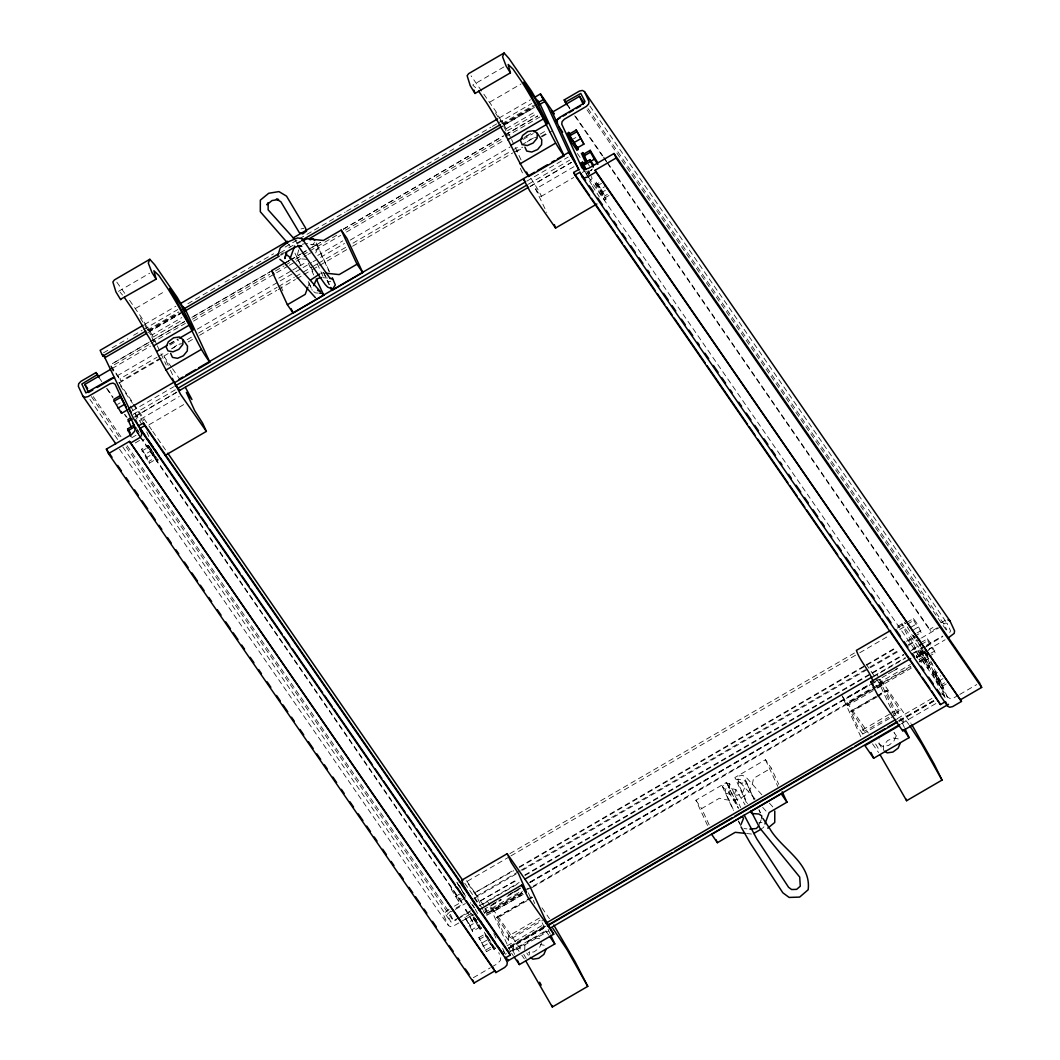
<?xml version="1.0" encoding="UTF-8"?>
<svg xmlns="http://www.w3.org/2000/svg" width="1060" height="1060" viewBox="0 0 1060 1060"><rect width="100%" height="100%" fill="white"/><g stroke="black" fill="none" stroke-linecap="round" stroke-linejoin="round"><path stroke-width="0.75" stroke-dasharray="5 3.75" d="M529.271 954.928L529.39 951.668M879.005 743.762L882.662 746.399L888.452 745.551L893.673 741.642L895.872 736.475L894.03 732.487L898.509 738.966L893.474 738.012L887.617 740.542L883.669 745.379L883.47 750.255L879.005 743.762L879.19 738.899M140.781 419.15L179.233 396.519M573.99 166.659L535.565 189.038L546.761 212.411M729.651 783.671L729.32 787.461L724.801 789.197L722.363 786.467L725.358 783.062L729.651 783.671L740.701 807.601M142.968 439.94L142.835 440.788L144.239 439.211M158.218 459.47L156.827 461.047L152.945 452.355M470.627 903.372L470.746 902.537M591.162 169.759L591.043 170.594L592.434 169.017M481.518 927.659L480.127 929.236L478.484 924.558L472.429 914.369M595.058 182.903L596.7 187.567L604.73 200.234L606.121 198.644L601.365 189.462L596.316 182.161L595.058 182.903L600.106 190.204L604.73 200.234M596.316 182.161L597.959 186.838L606.002 199.492M484.433 932.164L486.076 936.828L492.145 947.017L494.119 949.495L495.51 947.918M494.119 949.495L489.481 939.465M927.646 663.003L921.59 652.814L919.616 650.35L918.357 651.092L920 655.756L926.056 665.945L928.03 668.409L929.421 666.833M919.616 650.35L921.259 655.027L929.289 667.681M928.03 668.409L926.387 663.745L918.357 651.092M932.336 671.351L933.979 676.015L942.009 688.669L943.413 687.092L938.643 677.91L933.608 670.609L932.336 671.351L937.385 678.652L942.009 688.669M933.476 671.457L933.608 670.609M735.892 789.528L734.832 793.238L730.366 794.762L728.671 791.979L732.089 788.746L735.892 789.528L745.061 804.858M308.354 285.816L309.414 282.967M298.655 249.948L296.88 256.957L300.987 265.861M759.344 824.388L761.159 819.764M539.474 918.026L508.296 936.179L508.522 940.299L542.534 920.491M889.486 714.201L862.562 729.889L862.8 734.01L889.724 718.322M894.401 713.923L900.072 710.624L897.992 709.259L898.217 713.38L891.142 717.501M315.708 252.929L317.549 248.411L316.98 245.257L305.77 243.442M707.537 825.462L695.89 800.247L726.511 782.426L727.756 784.241L725.305 790.27L725.875 793.423L734.09 811.231M541.607 942.764L539.394 947.931L534.174 951.853L528.383 952.688M918.874 659.611L924.572 656.299L901.941 623.85L905.982 632.568L913.336 643.91L921.299 662.314L916.37 655.239L917.721 658.777M535.565 189.038C551.16 211.51 531.497 178.053 530 177.365M314.502 242.568L312.501 244.833L309.639 244.436M762.498 828.363L763.915 826.8M927.672 651.012L929.872 648.654L945.096 639.789M949.72 632.529L950.568 630.899L947.044 623.267L945.361 623.108L942.724 624.645M485.228 908.499L487.825 913.349L485.811 908.844M172.82 348.223L178.04 344.301L182.386 343.665M527.098 141.921L532.319 137.999L536.665 137.376M117.461 404.43L120.085 402.893M131.692 437.793L138.264 433.951L135.203 428.346M135.256 442.947L140.503 439.874M141.576 449.175L145.127 454.316L151.699 450.474L155.528 457.483L155.807 459.364L149.235 463.207L141.576 449.175L148.148 445.319L149.924 447.903M141.855 451.043L148.426 447.201L148.148 445.319M145.684 458.052L152.256 454.21L155.807 459.364M149.235 463.207L148.97 461.339L155.528 457.483M465.419 897.913L458.848 901.769L451.467 889.605L456.714 886.531M455.296 896.614L460.543 893.54M458.848 901.769L458.569 899.887L461.193 898.35M479.398 918.172L472.839 922.028L465.446 909.864L470.706 906.777M474.999 918.662L479.107 927.54L472.535 931.396L464.876 917.364L471.448 913.508L473.224 916.078M465.154 919.232L473.224 914.568M464.876 917.364L468.427 922.505L475.185 918.609M468.984 926.241L475.556 922.399L479.107 927.54M472.535 931.396L472.257 929.527L478.828 925.671M478.868 937.61L485.427 933.767L492.82 945.931L493.099 947.799L486.527 951.655L478.868 937.61L486.527 951.655M479.147 939.491L485.705 935.635L485.427 933.767M482.419 942.764L488.991 938.921M482.976 946.5L489.534 942.658L493.099 947.799M486.249 949.773L492.82 945.931M118.481 291.368L149.659 273.215M503.924 66.926L472.747 85.078L476.815 88.762M135.587 308.407L165.347 291.076M489.852 102.105L521.03 83.952M144.451 324.519L175.907 306.207M498.995 118.071L530.437 99.759M103.522 352.821L110.677 348.66M112.108 347.826L127.823 338.67M133.547 335.331L142.119 330.349M143.55 329.514L177.868 309.533M187.872 303.703L219.327 285.392M225.038 282.066L239.335 273.732M240.766 272.897L255.062 264.576M256.493 263.741L273.639 253.751M285.087 247.099L297.953 239.6M299.37 238.778L327.964 222.123M329.395 221.288L345.123 212.132M346.554 211.298L380.858 191.317M386.582 187.991L400.879 179.67M402.31 178.835L418.037 169.679M419.455 168.845L453.773 148.864M459.483 145.538L490.939 127.226M492.37 126.392L496.663 123.901M498.094 123.066L531.669 103.509M147.287 330.216L178.743 311.905M280.238 252.797L287.392 248.636M288.81 247.802L300.258 241.15M501.817 123.768L533.273 105.457M129.572 300.311L141.695 317.868L148.824 330.389L178.583 313.071M297.383 243.694L301.173 241.481M537.102 104.291L503.089 124.099L495.961 111.565L471.064 75.83M149.049 330.985L180.505 312.594M280.569 254.4L283.431 252.651M503.579 124.537L533.604 106.967M148.824 330.389L149.553 331.449L183.565 311.653M533.591 107.828L503.831 125.159L501.923 120.827L510.933 138.078M147.764 332.707L180.65 313.561M280.714 255.288L283.577 253.631M503.725 125.424L534.465 107.537M156.668 344.367L152.044 334.933L181.803 317.616M506.309 128.644L536.068 111.313M153.249 336.987L183.009 319.656M507.528 130.685L537.288 113.367M286.703 261.846L289.446 260.243M184.665 321.524L111.764 363.977L184.665 321.617M191.82 317.364L270.446 271.572L191.807 317.444M286.173 262.416L289.022 260.76M290.453 259.925L300.457 254.095M301.888 253.26L307.612 249.935M309.043 249.1L320.478 242.435L309.03 249.193M343.347 229.119L503.46 135.892M504.891 135.057L537.778 115.911L504.891 135.137M286.16 262.509L289.022 260.839M290.453 260.005L300.457 254.188M301.888 253.353L307.599 250.027M343.347 229.212L503.46 135.971M113.089 371.159L111.022 366.68L149.619 344.195M151.05 343.36L185.354 323.393M192.509 319.232L269.704 274.275M275.415 270.949L284 265.954M285.431 265.119L289.711 262.615M295.435 259.289L308.301 251.803M309.732 250.968L338.325 234.313M345.467 230.152L504.149 137.747M505.58 136.912L539.898 116.945M111.976 368.589L150.586 346.103M193.477 321.127L287.843 266.179M289.274 265.344L294.998 262.019M296.429 261.184L306.433 255.354M307.864 254.519L340.75 235.373M346.474 232.034L505.183 139.615M278.767 278.144L291.288 270.843M292.679 270.035L298.257 266.802M299.649 265.981L306.605 261.939M317.735 255.447L342.791 240.858M169.322 344.01L177.828 339.054M526.436 136.064L530.689 133.586M169.746 343.891L178.252 338.935M524.024 137.588L531.113 133.467M117.143 375.836L154.323 354.186M170.05 345.03L178.623 340.035M197.213 329.209L278.714 281.748M280.145 280.913L294.441 272.592M295.873 271.757L301.583 268.432M303.014 267.597L311.6 262.602M313.031 261.767L344.487 243.456M350.197 240.117L510.337 146.863M523.203 139.377L533.22 133.547M168.143 353.616L120.972 381.083L119.926 378.831L157.092 357.193M158.523 356.359L165.678 352.198M171.389 348.873L179.975 343.877M187.117 339.717L192.84 336.378M198.551 333.052L277.177 287.273M278.608 286.438L294.335 277.283M295.767 276.448L311.494 267.292M312.925 266.457L317.205 263.953M318.636 263.132L345.798 247.311M352.953 243.151L511.635 150.745M513.067 149.91L520.208 145.75M521.639 144.915L534.505 137.429M540.229 134.09L547.371 129.929M188.163 341.956L193.874 338.63M199.598 335.291L276.793 290.347M278.224 289.512L295.369 279.522M296.8 278.687L302.524 275.361M303.955 274.527L311.097 270.366M312.528 269.531L318.252 266.206M319.683 265.371L346.845 249.55M352.556 246.225L512.669 152.984M514.1 152.163L522.673 147.168M541.262 136.343L548.404 132.182M161.398 358.412L118.694 383.283L132.474 403.25M516.299 151.752L523.415 147.605M541.925 136.833L551.889 131.029M132.155 410.949L173.615 386.807M526.727 181.194L568.173 157.052M175.284 389.815L133.467 414.089L136.978 418.978M528.383 184.202L569.843 160.06M135.415 416.209L176.874 392.067M529.974 186.441L571.433 162.299M134.209 417.123L176.914 392.253M530.398 186.427L571.671 162.379M149.102 424.742L184.678 404.019M541.011 196.524L573.751 177.47M582.284 172.489L585.133 170.832M897.674 626.341L901.941 623.85M509.913 853.618L854.453 653M897.33 628.024L905.916 623.028M509.529 856.705L466.638 881.668L476.589 896.084L482.803 909.546M510.96 855.87L858.348 653.583M859.779 652.748L889.79 635.271M899.794 629.441L906.949 625.281M466.506 880.728L474.853 892.706L513.451 870.233M519.175 866.908L865.132 665.455M866.563 664.62L896.588 647.143M906.591 641.313L915.164 636.318M474.853 892.706L513.742 870.737M519.453 867.411L865.41 665.958M866.841 665.124L896.866 647.647M908.301 640.982L915.442 636.822M449.095 909.241L444.246 913.15L443.901 915.681L448.459 925.565L450.513 926.705L453.494 926.042L472.879 914.767M454.382 906.154L461.63 901.941L140.238 436.495M937.424 627.732L930.812 631.575L929.779 629.335L935.702 625.89M940.988 622.803L944.963 620.497M450.765 911.123L447.267 914.29L450.792 921.922L452.474 922.081L456.582 919.696M456.052 908.036L462.663 904.18L461.63 901.941M476.589 896.084L519.48 871.108M520.897 870.273L868.286 667.986M869.717 667.151L899.741 649.674M908.314 644.679L916.9 639.683M459.086 917.483L453.362 920.809L449.639 912.726L453.918 910.235M455.35 909.4L465.367 903.571M473.939 898.575L516.829 873.599M522.553 870.26L900.019 650.456M908.606 645.46L920.04 638.809M921.471 637.974L941.492 626.314M475.132 893.209L480.458 900.814L517.625 879.164M524.766 875.003L870.724 673.55M872.155 672.716L903.61 654.404M912.183 649.409L920.769 644.414M480.458 900.814L517.903 879.667M525.044 875.507L871.002 674.054M872.433 673.219L903.888 654.908M911.03 650.747L921.047 644.917M460.517 916.648L470.521 910.818M479.107 905.823L519.135 882.503M873.731 676.028L905.187 657.703M912.342 653.543L925.208 646.057M926.639 645.222L942.366 636.066M482.446 904.458L520.102 882.543M872.724 677.207L905.598 658.061M914.184 653.066L922.756 648.071M457.96 918.887L470.296 911.706M926.413 646.11L942.87 636.53M530.026 881.96L868.829 684.667M915.999 657.2L924.943 652.642L916.357 657.637M492.37 904.326L500.956 899.331M508.098 895.17L520.963 887.684M529.549 882.688L872.645 682.905M874.076 682.07L878.568 679.447M888.373 673.736L896.946 668.754M916.966 657.094L925.539 652.099M484.632 909.043L487.494 907.373M510.682 951.96L489.521 906.181L500.863 899.569M510.787 893.792L520.698 888.015M530.371 882.397L869.306 685.025M882.053 677.618L887.776 674.292M893.487 670.967L899.211 667.628M491.363 905.664L501.274 899.887M506.945 896.588L521.122 888.333M860.853 736.806L843.8 699.878L869.717 685.343M871.135 684.521L879.641 679.566M484.261 912.687L521.268 891.142M894.216 715.699L879.018 682.812L910.341 664.58M523.229 894.388L493.47 911.719L492.741 908.884L522.5 891.553M523.918 890.731L528.172 888.253L528.9 891.089M873.254 690.563L847.748 705.417L847.006 702.581L871.108 688.563M872.526 687.728L882.437 681.964L911.057 723.384M487.441 912.792L521.745 892.812M527.469 889.486L531.749 886.995M533.18 886.16L874.858 687.198M876.275 686.363L910.593 666.395M919.166 661.4L927.752 656.405L926.003 653.079M487.825 913.349L522.13 893.368M532.133 887.551L910.977 666.939M919.55 661.957L928.136 656.962M490.793 906.644L492.741 910.659L522.5 893.328M842.7 696.566L847.006 704.357L882.437 683.74L883.165 684.787L874.672 689.742M486.686 915.389L522.262 894.667M877.176 688.006L911.335 668.105M746.505 802.778L734.858 777.563L765.479 759.728L771.229 768.063L778.769 784.374M508.522 940.299L503.672 933.423L496.292 917.496L526.051 900.165M527.469 899.331L531.722 896.866L534.73 903.584M862.8 734.01L857.951 727.133L850.557 711.194L876.063 696.34M877.481 695.519L885.988 690.563L886.995 691.12L878.488 696.076M527.045 900.722L497.286 918.053L497.193 917.297L525.535 900.801M526.952 899.98L532.624 896.667M877.071 696.897L851.564 711.75L851.471 711.008L875.56 696.976M876.978 696.155L886.889 690.378L900.072 710.624M528.463 899.9L532.716 897.422L532.041 897.012M709.18 824.892L701.64 808.581L719.462 798.206C736.528 803.665 751.156 797.266 753.408 778.438L771.229 768.063M890.904 713.38L897.992 709.259M508.296 936.179L510.377 937.543L540.136 920.212M862.562 729.889L864.642 731.254L888.744 717.222M507.13 945.812L542.866 924.996M897.409 718.547L933.144 697.745M514.696 954.411L510.668 945.719L544.681 925.91M513.265 945.122L545.86 926.135M898.721 720.667L902.961 718.19M508.88 947.799L546.046 926.149M899.145 720.535L933.462 700.554M508.853 948.369L546.033 926.678M899.132 721.105L933.674 700.951M508.972 948.647L545.98 927.089M899.463 721.264L935.053 700.541M503.156 951.125L505.328 954.265L546.774 930.124M901.318 723.675L937.053 702.86M512.099 951.138L546.112 931.329L541.329 920.994M510.668 945.719L514.325 950.992L548.338 931.197M473.369 977.691L490.329 967.806M491.734 966.985L497.392 963.699L500.32 960.546L500.797 957.154L498.717 952.662M958.386 695.254L954.146 697.719L950.171 698.593L947.428 697.082L587.505 175.841M959.803 694.433L976.763 684.561M573.195 139.032L575.818 137.508M587.439 172.396L594.024 168.593M608.93 195.517L604.982 197.809L601.417 192.655L597.31 183.777L599.947 182.24M597.588 185.646L601.537 183.353M597.31 183.777L600.874 188.919L604.823 186.626M601.417 192.655L605.366 190.376M604.982 197.809L604.703 195.928L608.652 193.649M906.923 622.326L913.508 618.523L917.059 623.664L921.167 632.555L915.893 635.602M907.201 624.207L913.786 620.392L913.508 618.523M910.474 627.48L917.059 623.664M913.667 629.693L917.615 627.401L921.167 632.555M916.94 632.966L920.888 630.687M920.915 642.585L927.5 638.783L931.051 643.923L935.158 652.814L929.885 655.862M921.18 644.467L927.765 640.651L927.5 638.783M924.466 647.74L931.051 643.923M932.217 663.706L928.269 665.998L924.717 660.844L920.61 651.953L923.247 650.429M920.888 653.834L924.837 651.542M928.971 649.184L931.594 647.66L935.158 652.814M920.61 651.953L924.161 657.107L928.11 654.815M930.932 653.225L934.88 650.933M924.717 660.844L928.666 658.565M928.269 665.998L927.99 664.116L931.939 661.837M946.209 683.965L942.26 686.257L938.71 681.103L934.602 672.212L937.239 670.688M934.88 674.094L937.504 672.557M934.602 672.212L938.153 677.366L940.79 675.843M938.71 681.103L943.97 678.055M942.26 686.257L941.982 684.376L945.931 682.097M327.686 282.172L330.773 281.231M302.219 244.29L304.591 243.72M320.729 273.401L322.889 272.884M301.04 228.92L304.021 228.258M758.721 822.878L762.021 822.335M306.738 259.302L299.741 258.772L296.88 256.957M318.305 293.103L315.509 292.891L312.647 291.076M323.022 277.68L327.447 278.065M743.974 828.589L746.929 828.854M746.611 833.518L751.5 834.034M539.752 938.776L534.73 937.822L528.874 940.353L524.912 945.189L524.726 950.065L528.304 955.245M540.467 944.553L544.231 945.255M850.557 711.194L851.564 711.75M725.875 793.423L737.071 795.238L740.622 794.39L742.981 791.807L746.001 784.108L745.975 781.723L743.1 779.908L736.117 779.378L734.858 777.563M496.292 917.496L497.286 918.053M898.217 713.38L893.381 706.503L885.988 690.563M761.848 794.762L746.677 777.921L742.676 775.31L737.892 776.158L738.462 784.016L747.512 803.506M769.441 803.175L773.774 807.985M755.171 799.041L741.218 783.552L737.601 781.18L742.212 783.446L745.352 779.815L754.177 799.531L745.975 781.723M762.697 807.375L766.99 812.146M851.471 711.008L864.642 731.254M497.193 917.297L510.377 937.543M120.045 292.11L122.536 295.064M847.006 702.581L868.299 732.99M492.741 908.884L521.348 950.303M913.627 635.589L915.601 638.054M914.343 638.783L904.538 622.299M943.281 687.94L935.251 675.273M158.099 460.305L150.056 447.651M156.827 461.047L147.618 445.836M456.767 882.278L464.797 894.931M481.386 928.494L473.356 915.84M480.127 929.236L470.322 912.74M495.378 948.753L491.098 942.658M116.799 282.119L124.908 293.567M294.057 238.738L297.502 243.456M288.611 244.158L290.506 246.768M140.794 418.899L142.623 421.403M908.844 724.483L907.029 721.953A37.511 3.206 59.8 0 0 902.935 720.005L904.021 724.073L900.377 718.786L904.392 727.491M872.512 743.855L878.568 752.534M519.135 951.416L517.333 948.885A37.511 3.206 59.8 0 0 513.239 946.924L514.325 950.992M589.93 106.106L946.103 621.902M587.995 108.584L944.354 624.645L946.832 630.038M587.028 109.856L912.355 580.986M913.296 582.351L947.137 631.362M567.975 105.377L569.843 108.093M575.487 116.269L602.742 155.727M603.683 157.092L606.492 161.173M607.433 162.538L929.779 629.335M567.126 104.9L569.949 108.981M574.639 115.778L602.835 156.615M603.776 157.98L606.598 162.061M607.539 163.412L930.812 631.575M925.022 651.476L927.685 655.332M577.382 153.514L580.138 157.503M581.861 167.679L586.564 174.476M495.431 112.864L501.526 122.629M866.153 664.183L879.018 682.812M847.006 704.357L847.748 705.417M695.89 800.247L701.64 808.581M140.278 317.907L150.732 334.854M171.601 367.409L164.247 356.756L169.772 368.721M172.515 368.734L178.954 378.062M542.005 907.85L549.451 918.662M546.112 931.329L548.722 935.119M487.507 901.517L490.29 905.545M492.741 910.659L493.47 911.719M110.955 365.833L119.926 378.831M480.736 901.318L485.029 907.532M111.022 366.68L120.972 381.083M118.919 382.421L133.017 402.826M133.944 404.191L151.805 430.042M152.746 431.407L166.844 451.825M464.744 883.245L480.723 906.379M133.401 404.575L143.802 420.489M474.151 898.045L477.822 903.372M511.556 953.218L513.292 955.749M130.155 406.007L140.49 420.979M457.761 883.881L464.373 894.64M471.74 904.14L474.403 907.996M107.338 388.861L112.983 397.036M125.199 414.725L127.081 417.441M136.475 431.062L139.297 435.143M98.978 377.506L101.8 381.587M106.503 388.384L113.076 397.911M124.351 414.248L126.233 416.964M136.568 431.937L139.39 436.018M140.331 437.382L462.663 904.18M93.28 396.652L121.476 437.502M127.12 445.677L449.639 912.726M91.372 396.572L120.509 438.774M126.153 446.949L453.362 920.809M89.928 399.328L118.124 440.152M122.814 446.962L450.792 921.922M119.541 449.228L448.459 925.565M592.315 185.884L599.35 196.908M521.851 955.206L524.303 958.823M942.181 693.492L946.183 699.057M941.717 692.75L945.626 697.864L925.287 653.834M588.035 163.77L589.559 166.181M586.962 171.932L589.267 175.549M588.764 177.497L584.206 169.984M472.72 905.001L474.257 907.426M463.419 892.772L465.724 896.402M149.129 446.18L151.434 449.811M140.861 438.323L134.805 428.134M728.671 791.979L738.542 808.475M875.626 744.014L879.654 750.838M523.773 954.397L526.197 958.492M503.752 126.418L507.939 134.7M589.466 180.823L591.599 184.612M588.128 170.554L589.612 173.231M586.856 171.283L588.353 173.959M294.958 253.141L301.557 267.014M461.908 890.228L457.893 882.384M487.348 936.099L490.343 941.452M142.013 424.676L134.726 413.347L135.786 416.752M136.077 427.392L139.059 432.745M927.765 640.651L931.594 647.66M913.786 620.392L917.615 627.401M938.153 677.366L941.982 684.376M924.161 657.107L927.99 664.116M600.874 188.919L604.703 195.928M588.406 171.468L589.943 174.277M475.291 909.294L477.596 913.495M485.705 935.635L489.534 942.658M475.556 922.399L471.448 913.508M454.74 892.878L458.569 899.887M468.427 922.505L472.257 929.527M148.426 447.201L152.256 454.21M137.707 430.214L139.244 433.023M145.127 454.316L148.97 461.339M924.042 650.84L924.863 652.43M882.437 683.74L879.986 678.625M585.16 171.574L588.234 178.186M146.704 431.937L149.155 437.224M758.96 809.827L760.325 812.768M930.786 661.056L947.428 697.082M926.678 654.378L928.322 659.042L919.113 643.831M917.589 641.181L939.769 689.172M913.283 635.39L914.462 637.948M877.203 674.597L878.488 677.366M879.23 679.248L897.648 719.13M841.772 695.228L844.21 700.196M591.255 176.477L592.129 178.398L590.738 179.975L589.095 175.298M511.622 139.549L522.54 163.187M520.354 168.355L523.812 175.827M765.479 759.728L777.815 786.427M759 809.906L760.365 812.874M727.756 784.241L738.727 807.972M726.511 782.426L738.158 807.64M738.886 821.606L740.953 826.058M722.363 786.467L733.454 810.489M738.303 820.996L739.694 823.991M316.171 242.886L329.607 271.93M316.98 245.257L329.315 271.956M323.883 272.579L329.368 284.438M323.313 272.248L330.852 288.558M317.231 263.741L324.161 278.74M310.739 267.054L314.157 274.474M309.215 283.656L311.958 289.592M280.807 286.372L282.861 290.824M548.113 929.435L550.127 933.78M528.37 892.931L531.775 900.311M484.976 910.235L488.368 917.562M502.612 948.395L505.328 954.265M483.294 910.593L484.672 913.574M493.867 933.489L497.074 940.419M170.461 370.218L173.217 376.194M157.344 345.851L166.221 365.051M152.044 334.933L147.645 327.129L149.553 331.449M151.699 336.722L154.985 343.837M308.288 263.145L313.72 274.977M308.221 281.51L312.223 290.215M883.165 684.787L882.437 681.964M472.839 922.028L465.168 907.983L465.446 909.864M451.189 887.737L451.467 889.605M886.889 690.378L886.995 691.12M922.849 649.263L922.915 652.708"/><path stroke-width="1.5" d="M774.78 811.085L774.754 822.467L767.771 828.178M124.311 297.383L132.235 308.977A37.511 3.206 59.8 0 1 147.446 334.986C157.331 350.489 163.081 368.178 174.41 382.779L209.84 362.149C198.511 347.548 192.761 329.859 182.877 314.356A37.511 3.206 59.8 0 0 167.666 288.36L158.801 275.415L153.899 270.737L156.138 279.125L120.721 299.198M478.59 91.094L486.513 102.688A37.511 3.206 59.8 0 1 501.725 128.697C511.596 144.186 517.346 161.888 528.688 176.477L564.106 155.846C552.777 141.258 547.026 123.556 537.142 108.067A37.511 3.206 59.8 0 0 521.931 82.057L513.067 69.125L508.177 64.448L510.417 72.835L474.986 93.466L473.979 90.14M183.022 339.611L182.823 344.474L178.875 349.31L173.019 351.841L167.997 350.886L166.142 346.898L168.355 341.731L173.575 337.822L179.365 336.974L183.022 339.611L187.501 346.09L187.302 350.953L183.353 355.789L177.497 358.32L172.462 357.379L170.62 353.377M537.288 133.308L537.102 138.184L533.154 143.02L527.297 145.551L522.262 144.597L520.42 140.609L522.62 135.441L527.84 131.519L533.63 130.685L537.288 133.308L541.766 139.787L541.581 144.663L537.632 149.5L531.762 152.03L526.74 151.076L524.899 147.088M104.728 356.796L105.271 357.578M119.475 393.83L126.405 407.477M133.162 423.457L134.805 428.134M567.378 133.017L572.016 143.034L577.051 150.348L577.183 149.5M581.37 153.276L585.995 163.293M581.066 162.644L584.206 169.984M277.879 255.314L280.238 247.921L288.81 241.548L297.635 237.957L302.06 238.619L330.137 278.528M286.677 252.757L284.822 258.56L285.882 254.122L289.791 257.249L320.504 291.738L317.536 290.281M289.976 258.825L294.693 245.999M307.837 287.233L305.214 294.362L287.392 304.737L293.143 313.071L323.764 295.236L316.224 278.926M764.962 823.951L769.163 812.556L786.984 802.168L782.187 791.793M313.813 285.604L315.628 280.993L317.987 278.409L321.538 277.548M741.072 824.388L743.524 818.36L742.265 816.531L711.644 834.366L717.395 842.7L735.229 832.312L744.981 833.346M546.072 949.256L543.873 954.411L538.652 958.333L532.862 959.181L530.424 957.418M900.351 742.954L898.151 748.121L892.931 752.043L887.127 752.878L884.689 751.129M505.315 957.14L508.19 960.704L553.744 934.191L544.999 919.046L529.814 886.16L507.183 853.724L511.212 862.442L518.578 873.771L526.542 892.176L521.613 885.113L478.908 909.97M209.84 362.149L185.858 310.527L183.075 306.499L184.983 310.819L177.113 297.237L154.747 264.828L149.818 259.289L148.294 263.065L151.911 272.407L156.138 279.125M564.106 155.846L540.123 104.238L537.341 100.197L539.249 104.529L531.391 90.935L509.012 58.538L504.096 53L502.572 56.763L506.176 66.117L510.417 72.835M310.461 280.118L319.471 274.129M758.748 825.926L756.389 828.509L749.884 829.106M557.348 123.305L557.282 119.859L559.481 117.501L584.153 103.125L585.001 101.495L580.787 93.479L565.245 102.171L567.126 104.9M120.469 395.433L113.897 399.289L114.175 401.157L121.555 413.32L128.127 409.478M114.175 401.157L120.747 397.315L124.576 404.324L118.004 408.166M130.512 417.998L127.889 419.548L131.228 427.021M128.167 421.416L132.102 419.111M130.936 436.402L127.597 428.916L134.156 425.06M127.862 430.784L134.434 426.942M149.818 259.289L114.4 279.919L112.864 281.973L115.951 291.937L120.721 299.755M504.096 53L468.666 73.63L467.129 75.671L470.216 85.635L474.986 93.466M145.856 331.051L102.966 356.027L101.747 353.974L100.143 350.33L143.02 325.354M180.2 303.703L287.419 241.269M293.13 237.944L497.564 118.905M534.73 97.255L540.454 93.929L553.956 113.341M183.022 309.401L278.806 253.631M301.676 240.315L500.399 124.603M537.566 102.953L543.276 99.627L542.402 97.255L547.848 106.755L568.875 152.256L574.295 160.643L574.149 159.662M302.445 240.752L307.122 238.765L323.393 240.474L341.214 230.099L346.964 238.434L362.732 272.552L332.111 290.374L330.852 288.558M130.724 411.783L104.874 357.684L146.333 333.542M184.93 311.07L279.284 256.123M285.007 252.797L292.149 248.636M309.308 238.646L502.294 126.259M539.474 104.622L545.184 101.283M98.885 376.618L96.062 372.537L80.878 381.375L78.678 383.746L78.334 386.277L82.892 396.162L115.778 443.796M565.245 102.171L564.212 99.931L579.396 91.094L582.377 90.431L584.431 91.571L949.999 620.975L954.57 630.859L954.212 633.39L947.865 638.173M287.392 304.737L271.625 270.618L285.339 262.642M96.062 372.537L97.096 374.776L81.819 384.038L85.913 392.902L111.578 378.314L114.573 377.651M92.829 389.987L88.55 392.478L84.813 384.409L110.545 369.41M552.366 112.148L579.529 96.328L584.232 103.138M153.342 346.037L188.773 325.407M507.621 139.734L543.051 119.104M156.999 351.31L166.91 345.533M179.67 338.113L192.43 330.68M511.264 145.021L522.606 138.423M533.935 131.811L546.695 124.391M97.122 387.483L114.281 377.492M554.658 121.065L560.382 117.726M563.244 116.057L566.106 114.4M568.968 112.731L573.248 110.24M576.11 108.57L580.403 106.066M165.704 370.165L201.135 349.535M519.983 163.876L555.4 143.246M341.214 230.099L356.981 264.218L339.16 274.593L326.135 273.228M128.565 408.656L174.304 382.011M178.597 379.52L182.89 377.016M185.752 375.359L195.756 369.529M198.618 367.86L534.558 172.237M537.42 170.567L547.424 164.737M551.717 162.246L554.579 160.577M557.441 158.921L568.875 152.256M175.046 385.986L525.296 182.028M178.133 388.145L526.952 185.023M179.723 390.398L528.542 187.275M157.198 453.15L138.396 425.934L143.458 422.98L509.025 952.383L510.271 955.087L505.209 958.028L507.289 962.52L506.932 965.064L504.732 967.422L495.881 972.576L129.479 441.384L108.478 453.614L474.045 983.017L495.046 970.788L495.881 972.576M584.431 91.571L589.002 101.455L588.644 103.986L586.445 106.358L564.304 119.25L562.105 121.608L561.747 124.153L581.861 167.679L584.603 169.189L588.578 168.315L614.018 153.501L616.099 158.019L595.097 170.249L961.486 701.442L952.635 706.609L949.654 707.258L947.6 706.119L945.52 701.627L940.458 704.582L574.891 175.178L573.645 172.475L578.707 169.534L551.332 110.28L554.035 114.215M130.314 443.173L139.165 438.018L141.364 435.647L141.722 433.116L139.642 428.624L144.703 425.683L143.458 422.98M574.891 175.178L579.952 172.223L585.597 180.399M108.478 453.614L106.384 449.109L131.824 434.295L134.752 431.142L135.23 427.75L115.116 384.224L113.062 383.084L110.081 383.746L87.927 396.639L84.946 397.301L82.892 396.162M595.097 170.249L595.919 172.038L587.068 177.206L584.087 177.855L582.033 176.715L579.952 172.223M165.082 455.429L206.369 431.393L202.645 423.192L194.709 410.697L186.348 392.385L191.953 399.541L185.381 387.377M525.27 181.697L523.786 179.644L529.841 191.105L555.572 228.046L596.859 204.01M507.183 853.724L461.643 880.25L463.962 885.948L475.065 904.71M890.559 630.488L856.4 650.376C860.018 661.678 869.862 670.516 873.241 682.256M524.859 879.177L872.301 676.863M948.501 704.317L902.643 730.83L877.375 694.406L870.83 681.765L910.686 658.551M545.728 923.34L895.978 719.382M548.908 924.492L671.841 852.903M674.703 851.233L691.862 841.242M694.724 839.573L731.89 817.936M734.752 816.266L851.975 748.015M854.837 746.346L871.982 736.356M874.844 734.686L884.848 728.856M887.71 727.2L896.296 722.204M547.463 925.883L897.701 721.939M551.067 927.619L899.887 724.51M898.96 725.862L864.96 745.67L873.652 758.271L909.082 737.641L905.068 728.935M960.665 699.653L981.666 687.423L979.586 682.918L614.018 153.501M514.166 957.008L519.387 964.56L554.817 943.943L550.789 935.238M753.647 833.518L761.226 829.106M525.932 961.235L552.326 1007L587.757 986.37L575.077 961.619L553.757 925.035M880.211 754.945L906.605 800.711L942.022 780.081L934.112 763.929L911.852 724.749M576.216 130.075L569.631 133.891L569.909 135.759L577.303 147.923L583.888 144.107L576.216 130.075L583.888 144.107M569.909 135.759L576.494 131.944M573.738 142.769L580.323 138.966M597.588 162.498L590.208 150.334L583.623 154.137L586.962 161.624M583.901 156.019L590.486 152.203L590.208 150.334M593.467 164.843L589.917 159.702L583.331 163.518L585.902 169.6M583.609 165.386L594.316 159.212L597.866 164.366M292.547 248.385L298.735 245.867L301.795 246.331L299 245.562M310.063 239.878L313.071 238.725L314.688 240.527M553.744 934.191L528.172 897.754L521.613 885.113M319.709 293.209L322.505 293.421L323.764 295.236M330.402 278.316L332.747 279.363M947.945 619.835L949.999 620.975M279.88 259.302L284.332 262.867L315.377 297.648M294.057 238.738L268.14 209.827L268.154 202.738L266.881 204.765L272.022 200.552L278.581 199.492L276.395 199.094L280.9 201.784L299.317 232.63L302.709 233.955L306.526 231.053L305.505 227.94L286.518 196.126L278.952 191.595L268.723 193.264L260.336 200.128L260.31 211.735L287.538 242.965M129.32 409.836L133.613 418.7L145.538 436.124M297.608 245.178L325.221 284.557L327.858 287.26L332.588 288.982L335.344 284.968L332.284 277.733M942.022 780.081L921.418 743.563L909.745 725.755M587.757 986.37L567.14 949.853L552.764 928.255M206.369 431.393L180.637 394.452L174.569 382.991L179.763 390.597L179.431 389.643M570.625 134.752L568.637 132.275L570.28 136.952L578.323 149.606L577.554 146.85M584.603 155.012L582.629 152.534L586.511 161.226M584.312 164.38L582.337 161.902L585.465 169.255M870.83 681.765L873.281 685.303M616.099 158.019L981.666 687.423M564.212 99.931L567.034 104.013M595.919 172.038L961.486 701.442M543.276 99.627L540.454 93.929M559.004 126.895L562.674 132.208M579.118 169.984L569.339 153.117L574.52 160.722L574.202 159.768M589.347 185.831L593.11 191.277M597.813 198.088L602.504 204.885M606.267 210.331L609.089 214.411M613.78 221.222L616.602 225.303M622.246 233.465L625.996 238.911M630.7 245.721L635.404 252.519M639.154 257.964L642.917 263.41M647.62 270.221L649.502 272.937M655.133 281.099L658.896 286.544M663.587 293.355L668.29 300.152M672.053 305.598L675.803 311.044M681.447 319.206L685.21 324.651M688.96 330.097L692.723 335.543M697.427 342.34L699.308 345.07M704.94 353.232L708.703 358.677M713.393 365.475L718.097 372.285M721.86 377.731L725.61 383.177M730.313 389.974L732.195 392.703M738.767 402.23L741.589 406.311M746.293 413.108L750.983 419.919M754.746 425.365L758.51 430.81M764.141 438.973L767.904 444.418M771.667 449.864L775.43 455.31M780.12 462.107L782.002 464.823M788.574 474.35L791.396 478.444M796.1 485.242L800.79 492.052M804.553 497.498L808.316 502.93M813.02 509.741L817.71 516.551M821.473 521.984L824.296 526.078M829.927 534.24L831.808 536.956M837.453 545.131L841.203 550.564M845.906 557.375L850.61 564.172M854.36 569.617L858.123 575.063M862.827 581.874L864.695 584.59M871.28 594.117L874.103 598.198M878.793 605.008L883.497 611.805M887.26 617.251L891.01 622.697M895.713 629.508L900.417 636.305M904.167 641.75L907.93 647.196M912.633 653.993L914.502 656.723M921.087 666.25L923.909 670.331M928.6 677.141L933.303 683.938M937.067 689.384L940.816 694.83M582.033 176.715L947.6 706.119M573.645 172.475L589.625 195.623M591.506 198.339L614.999 232.365M616.88 235.081L622.511 243.257M624.393 245.973L655.411 290.877M657.279 293.607L664.805 304.498M666.687 307.214L672.318 315.377M674.2 318.106L705.218 363.01M707.099 365.74L747.499 424.252M749.38 426.981L755.025 435.143M757.847 439.224L787.911 482.777M789.793 485.493L797.305 496.385M799.187 499.101L804.831 507.276M806.713 509.992L837.718 554.91M840.54 558.991L870.618 602.544M872.486 605.26L880.012 616.151M881.894 618.868L887.525 627.03M890.347 631.124L920.424 674.663M922.293 677.393L929.819 688.271M931.7 691.001L940.458 704.582M903.862 730.075L909.082 737.641M786.984 802.168L781.233 793.847L750.626 811.668L751.871 813.497L758.867 814.027L761.729 815.842L761.769 818.227M356.981 264.218L362.732 272.552M271.625 270.618L274.089 274.195M549.597 936.378L554.817 943.943M103.019 354.994L104.874 357.684M167.785 453.19L462.862 880.515M144.703 425.683L510.271 955.087M147.38 438.787L152.892 446.777M154.733 449.44L159.331 456.091M482.618 924.28L495.484 942.91M497.325 945.573L502.837 953.549M160.007 457.231L190.084 500.784M191.966 503.5L199.479 514.392M201.36 517.108L207.005 525.283M209.827 529.364L239.891 572.917M241.773 575.633L249.285 586.524M251.167 589.241L282.185 634.158M284.067 636.875L289.698 645.036M292.52 649.117L322.598 692.67M324.466 695.4L331.992 706.278M333.873 709.008L372.404 764.803M375.214 768.884L381.799 778.411M383.68 781.14L405.291 812.437M407.173 815.153L414.685 826.045M416.567 828.774L422.211 836.936M425.02 841.017L431.606 850.544M433.487 853.26L455.098 884.57M456.979 887.286L464.492 898.178M466.374 900.894L503.023 953.973M139.642 428.624L505.209 958.028M97.096 374.776L98.978 377.506M127.597 428.916L130.261 432.772M129.479 441.384L494.106 969.423M84.813 384.409L87.635 388.49M106.384 449.109L112.029 457.271M117.66 465.433L121.423 470.878M126.127 477.689L128.949 481.77M134.58 489.932L138.343 495.378M142.106 500.824L147.737 508.985M150.56 513.067L155.25 519.877M159.013 525.323L161.835 529.404M167.48 537.566L171.23 543.011M175.934 549.809L178.756 553.903M184.387 562.065L188.15 567.511M191.913 572.943L197.544 581.118M200.367 585.2L204.13 590.645M208.82 597.442L211.642 601.524M217.287 609.699L221.036 615.144M225.74 621.942L230.444 628.752M233.253 632.833L237.957 639.63M241.72 645.076L244.529 649.157M250.173 657.332L253.936 662.765M258.627 669.575L261.449 673.657M267.094 681.819L270.843 687.264M276.488 695.439L280.251 700.872M283.06 704.966L287.764 711.763M291.526 717.209L294.335 721.29M299.98 729.452L303.743 734.898M308.433 741.708L313.137 748.506M316.9 753.951L320.65 759.397M324.413 764.843L327.235 768.924M332.866 777.086L336.63 782.532M341.333 789.342L344.142 793.423M349.787 801.585L353.55 807.031M358.24 813.841L362.944 820.639M366.707 826.085L370.457 831.53M374.22 836.976L377.042 841.057M382.673 849.219L386.436 854.665M391.14 861.462L393.962 865.556M399.593 873.718L403.356 879.164M408.988 887.326L412.751 892.772M415.573 896.853L420.264 903.663M424.026 909.096L426.849 913.19M432.48 921.352L436.243 926.798M440.947 933.595L445.637 940.405M449.4 945.851L453.163 951.284M457.854 958.094L459.735 960.81M465.38 968.986L469.143 974.431M480.233 920.491L481.823 923.008M130.512 411.572L131.016 412.353M763.067 818.638L769.812 828.695C781.445 849.007 811.629 862.959 808.144 889.777L799.664 897.078L789.144 897.436L782.823 892.772L750.453 843.402L741.072 826.999M539.646 982.236L541.236 985.111M590.486 152.203L594.316 159.212M593.255 167.189L589.917 159.702M504.666 132.195L506.229 135.097M750.997 810.993L759.848 828.085L799.717 877.071L800.287 886.213L796.616 889.366L791.608 889.539L788.587 887.299L756.787 838.871L744.16 815.074M579.529 96.328L583.265 104.41M870.976 752.467L873.652 758.271M554.367 224.667L555.572 228.046M526.635 172.051L528.688 176.477M716.03 839.732L717.395 842.7M330.733 287.406L332.111 290.374M291.076 308.619L293.143 313.071M517.373 960.214L519.387 964.56M472.654 980.01L474.045 983.017M172.369 378.341L174.41 382.779M135.64 419.959L138.396 425.934M906.154 799.147L906.605 800.711M551.876 1005.45L552.326 1007M902.457 729.532L902.948 730.844M507.7 959.393L508.19 960.704M102.489 354.53L102.966 356.027M121.291 411.452L121.555 413.32M169.6 288.598L188.163 322.214L193.423 329.978L181.075 305.373L169.6 288.598M523.865 82.309L542.428 115.924L547.689 123.675L535.353 99.07L523.865 82.309"/></g></svg>
